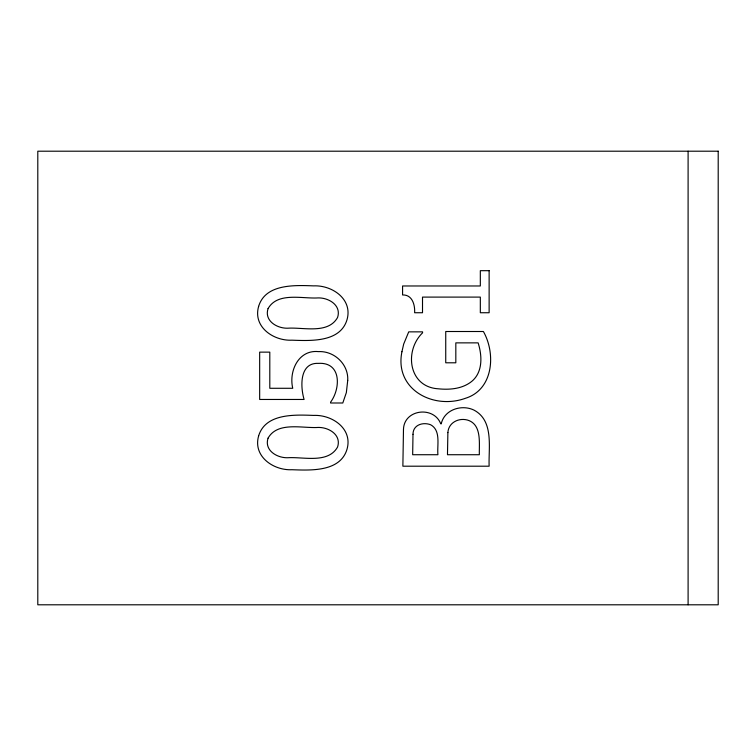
<?xml version="1.0" encoding="UTF-8"?>
<svg xmlns="http://www.w3.org/2000/svg" width="756" height="756" viewBox="0 0 756 756"><rect width="100%" height="100%" fill="white"/><g stroke="black" fill="none" stroke-linecap="round" stroke-linejoin="round"><path stroke-width="1.13" d="M688.102 151.2L688.102 604.8M413.003 434.284L412.663 454.725L437.913 454.725C436.977 445.114 441.135 430.514 430.674 424.777C423.105 421.801 412.956 424.749 413.003 434.284M403.477 429.502L402.872 466.197L489.132 466.197C488.404 447.826 494.159 420.808 474.012 410.121C461.708 404.12 444.367 409.544 441.22 423.851L440.757 423.851C433.802 405.632 403.884 409.251 403.477 429.502M447.883 432.574L447.476 454.725L479.342 454.725C479.03 442.997 482.016 424.163 467.265 419.996C458.401 417.699 448.488 422.717 447.883 432.574M347.722 380.4L346.352 392.6L342.789 402.995L330.57 402.995L330.57 402.183C340.644 388.678 341.674 361.963 318.408 363.371C299.404 362.455 300.302 386.732 304.092 399.461L259.667 399.461L259.667 352.135L269.798 352.135L269.798 388.282L292.742 388.282C288.688 371.281 298.422 349.537 318.465 351.616C334.294 350.775 348.667 364.364 347.722 380.4M401.937 351.729C394.188 389.378 433.311 409.95 465.375 398.308C493.413 389.718 496.021 353.77 483.396 331.506L445.738 331.506L445.738 362.795L455.821 362.795L455.821 342.865L478.123 342.865C482.167 355.537 483.037 372.065 471.744 381.393C462.388 388.915 449.697 389.992 438.159 388.792C408.618 386.968 403.912 350.935 422.566 332.838L422.566 331.856L408.722 331.856L403.676 344.084L401.937 351.729M258.628 306.378C252.731 326.885 273.483 341.088 291.986 340.181C310.952 340.861 340.285 342.392 347.023 319.684C352.91 299.159 332.092 285.003 313.608 285.872C294.642 285.173 265.441 283.774 258.628 306.378M258.628 435.91C252.731 456.416 273.483 470.619 291.986 469.722C310.952 470.402 340.285 471.933 347.023 449.215C352.91 428.69 332.092 414.534 313.608 415.413C294.642 414.704 265.441 413.305 258.628 435.91M268.059 308.618C264.042 320.856 277.065 328.529 287.705 328.208C303.43 327.14 328.01 334.369 337.554 317.539C341.646 305.386 328.832 297.684 318.229 297.911C302.447 298.96 277.603 291.74 268.059 308.618M268.059 438.149C264.042 450.387 277.065 458.07 287.705 457.739C303.43 456.671 328.01 463.9 337.554 447.079C341.646 434.917 328.832 427.216 318.229 427.442C302.447 428.491 277.603 421.272 268.059 438.149M718.2 151.2L37.8 151.2L37.8 604.8L718.2 604.8L718.2 151.2M489.132 270.686L480.325 270.686L480.325 285.976L402.579 285.976L402.579 294.953C412.332 294.566 415.091 304.914 414.628 312.738L422.51 312.738L422.51 297.099L480.325 297.099L480.325 312.738L489.132 312.738L489.132 270.686"/></g></svg>
